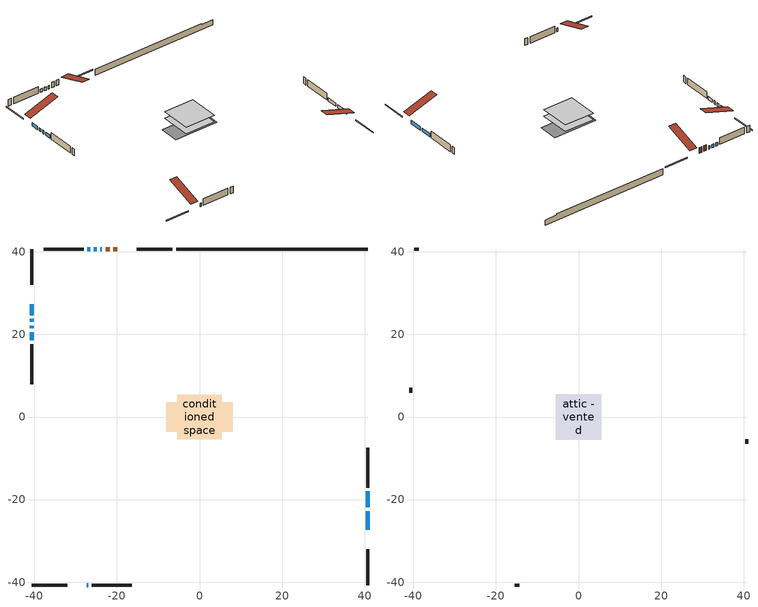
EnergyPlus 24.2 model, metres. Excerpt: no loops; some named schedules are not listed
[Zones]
conditioned space
 floor adiabatic (AdiabaticFloorConstruction): -5.45,-5.45 -5.45,5.45 5.45,5.45 5.45,-5.45 z0.61
 floor foundation (Slab1 construction): -8.05,-3.53 -8.05,3.53 8.05,3.53 8.05,-3.53 z-1.68
 wall outside (RimJoist1 construction): -6.57,40.69 -15.26,40.69 / -40.69,-40.69 -32,-40.69 / -40.69,40.69 -40.69,32 / 40.69,-40.69 40.69,-32 z0.61:0.91
 wall outside (AdiabaticWallConstruction 1): -19.94,40.69 -20.86,40.69 / -21.79,40.69 -22.71,40.69 z0.61:2.64
 wall outside (AdiabaticWallConstruction): -40.69,27.32 -40.69,24.7 / -40.69,23.78 -40.69,23.06 / -27.32,-40.69 -26.96,-40.69 / -23.64,40.69 -24,40.69 / -40.69,22.14 -40.69,21.44 / -40.69,20.52 -40.69,18.54 / 40.69,-27.32 40.69,-22.79 / 40.69,-21.86 40.69,-18.04 / -24.93,40.69 -25.58,40.69 / -26.51,40.69 -27.13,40.69 z0.61:1.83
 wall outside (Wall1 construction): -28.06,40.69 -37.71,40.69 / -26.04,-40.69 -16.39,-40.69 / -40.69,17.61 -40.69,7.96 / 40.69,-17.11 40.69,-7.46 z0.61:3.05
 wall foundation (FoundationWall1 construction): -5.64,40.69,-1.68 -5.64,40.69,0.61 36.06,40.69,0.61 36.06,40.69,0.24 40.69,40.69,0.24 40.69,40.69,-1.68
 window (WindowConstruction): -40.69,27.32 -40.69,24.7 z0.61:1.83
 window (WindowConstruction 7): -40.69,23.78 -40.69,23.06 z0.61:1.83
 window (WindowConstruction 8): -27.32,-40.69 -26.97,-40.69 z0.61:1.83
 window (WindowConstruction 9): -23.64,40.69 -24,40.69 z0.61:1.83
 window (WindowConstruction 1): -40.69,22.13 -40.69,21.44 z0.61:1.83
 window (WindowConstruction 2): -40.69,20.51 -40.69,18.54 z0.61:1.83
 window (WindowConstruction 3): 40.69,-27.32 40.69,-22.79 z0.61:1.83
 window (WindowConstruction 4): 40.69,-21.86 40.69,-18.04 z0.61:1.83
 window (WindowConstruction 5): -24.93,40.69 -25.58,40.69 z0.61:1.83
 window (WindowConstruction 6): -26.51,40.69 -27.13,40.69 z0.61:1.83
 door (Door): -19.94,40.69 -20.86,40.69 z0.61:2.64
 door (Door 1): -21.79,40.69 -22.71,40.69 z0.61:2.64
 ceiling adiabatic (AdiabaticFloorConstruction): 5.45,-5.45 5.45,5.45 -5.45,5.45 -5.45,-5.45 z0.61
attic - vented
 floor to conditioned space (Floor1 construction Reversed): -5.5,-5.5 -5.5,5.5 5.5,5.5 5.5,-5.5 z3.05
 wall outside (Wall2 construction): -38.64,40.69 -39.76,40.69 / -15.46,-40.69 -14.34,-40.69 / -40.69,7.03 -40.69,5.91 / 40.69,-6.53 40.69,-5.41 z0.61:3.05
 roof outside (Roof1 construction): -19.01,40.69,3.05 -19.01,29.98,6.62 -16.19,29.98,6.62 -16.19,40.69,3.05; -28.25,-40.69,3.05 -28.25,-29.98,6.62 -31.07,-29.98,6.62 -31.07,-40.69,3.05; -40.69,28.25,3.05 -29.98,28.25,6.62 -29.98,31.07,6.62 -40.69,31.07,3.05; 40.69,-28.25,3.05 29.98,-28.25,6.62 29.98,-31.07,6.62 40.69,-31.07,3.05
[Building]
Building 1: Terrain=Suburbs
[Site:Location]
Regina Intl AP_SK: Latitude {deg}=50.43; Longitude {deg}=-104.67; Time Zone {hr}=-6; Elevation {m}=578; Keep Site Location Information=Yes
[Site:GroundTemperature:Shallow]
-2.28208, -4.75844, -4.95676, -3.7816, 0.936024, 5.63167, 9.70254, 12.2813, 12.5004, 10.403, 6.43594, 1.88434
[Site:WaterMainsTemperature]
Calculation Method=Schedule; Temperature Schedule=mains temperature schedule
[Material] Roughness=Rough; Thermal Absorptance=0.9
Name | Thickness {m} | Conductivity {W/m-K} | Density {kg/m3} | Specific Heat {J/kg-K} | Solar Absorptance | Visible Absorptance
asphalt or fiberglass shingles | 0.00635 | 0.162714 | 1121.4 | 1465.45 | 0.84 | 0.84
ceiling loosefill ins | 0.254 | 0.0480833 | 16.02 | 1046.75 | 0.7 | 0.7
ceiling stud and cavity | 0.1397 | 0.100938 | 65.682 | 1177.47 | 0.7 | 0.7
concrete 4.0 in. | 0.1016 | 1.803125 | 2242.8 | 837.4 | 0.7 | 0.7
concrete 8.0 in. | 0.2032 | 1.803125 | 2242.8 | 837.4 | 0.7 | 0.7
door material | 0.04445 | 0.0451087 | 512.64 | 1214.23 | 0.7 | 0.7
door material 1 | 0.04445 | 0.188738 | 512.64 | 1214.23 | 0.7 | 0.7
exterior vertical ins | 0.0457286 | 0.029427 | 32.04 | 1214.23 | 0.7 | 0.7
floor covering | 0.0127 | 0.0433444 | 54.468 | 1339.84 | 0.6 | 0.6
floor rigid ins; wall rigid ins | 0.512978 | 0.029427 | 32.04 | 1214.23 | 0.7 | 0.7
floor stud and cavity | 0.1397 | 1.75129 | 37.0049 | 1207.88 | 0.7 | 0.7
furniture material conditioned space 1 | 0.1524 | 0.115458 | 640.8 | 1214.23 | 0.6 | 0.6
gypsum board | 0.0127 | 0.160291 | 801 | 837.4 | 0.6 | 0.6
gypsum board 1 | 0.0127 | 0.160291 | 801 | 837.4 | 0.7 | 0.7
osb sheathing 0.5 in. | 0.0127 | 0.115458 | 512.64 | 1214.23 | 0.7 | 0.7
osb sheathing 0.75 in. | 0.01905 | 0.115458 | 512.64 | 1214.23 | 0.7 | 0.7
osb sheathing 2.0 in. | 0.0508 | 0.115458 | 512.64 | 1214.23 | 0.7 | 0.7
rim joist stud and cavity | 0.0508 | 0.0309689 | 125.044 | 1163.47 | 0.6 | 0.6
wall stud and cavity | 0.1397 | 0.092254 | 139.0536 | 1170.24 | 0.7 | 0.7
wall stud and cavity 1 | 0.0889 | 6.1454 | 50.32683 | 1063.81 | 0.6 | 0.6
wall stud and cavity 2 | 0.0889 | 0.380278 | 52.3479 | 1209.89 | 0.7 | 0.7
wall stud and cavity 3 | 0.0889 | 0.391764 | 83.0341 | 1211.67 | 0.7 | 0.7
wood siding | 0.0254 | 0.102417 | 544.68 | 1172.36 | 0 | 0
wood siding 1 | 0.00254 | 0.102417 | 544.68 | 1172.36 | 0 | 0
wood siding 2; wood siding 3; wood siding 4 | 0.0254 | 0.102417 | 544.68 | 1172.36 | 0.7 | 0.7
[WindowMaterial:SimpleGlazingSystem]
Name | U-Factor {W/m2-K} | Solar Heat Gain Coefficient
WindowMaterial | 2.91792 | 0.67
WindowMaterial 1 | 1.91178 | 0.57
WindowMaterial 2 | 1.870901 | 0.61
WindowMaterial 3 | 1.84705 | 0.63
WindowMaterial 4 | 2.90486 | 0.68
WindowMaterial 5 | 2.95767 | 0.63
WindowMaterial 6 | 5.51504 | 0.71
WindowMaterial 7 | 2.99571 | 0.59
[Construction]
AdiabaticFloorConstruction: floor stud and cavity, floor rigid ins, osb sheathing 0.75 in., floor covering
AdiabaticWallConstruction: wood siding 3, wall rigid ins, wall stud and cavity 2, gypsum board
AdiabaticWallConstruction 1: wood siding 4, wall rigid ins, wall stud and cavity 2, gypsum board
Door: door material
Door 1: door material 1
Floor1 construction Reversed: gypsum board, ceiling stud and cavity, ceiling loosefill ins
FoundationWall1 construction: concrete 8.0 in., gypsum board 1
furniture construction conditioned space 1: furniture material conditioned space 1
PartitionWallConstruction: gypsum board, wall stud and cavity 3, gypsum board
RimJoist1 construction: wood siding 2, osb sheathing 2.0 in., rim joist stud and cavity
Roof1 construction: asphalt or fiberglass shingles
Slab1 construction: concrete 4.0 in.
Wall1 construction: wood siding, osb sheathing 0.5 in., wall stud and cavity, gypsum board
Wall2 construction: wood siding 1, wall stud and cavity 1
WindowConstruction: WindowMaterial
WindowConstruction 1: WindowMaterial 1
WindowConstruction 2: WindowMaterial 2
WindowConstruction 3: WindowMaterial 3
WindowConstruction 4: WindowMaterial 4
WindowConstruction 5: WindowMaterial 5
WindowConstruction 6: WindowMaterial 6
WindowConstruction 7; WindowConstruction 8; WindowConstruction 9: WindowMaterial 7
[Zone] Multiplier=1; Part of Total Floor Area=Yes
Name | Volume {m3}
attic - vented | 70.0368
conditioned space | 580.7
[Space]
Name | Zone | Volume {m3}
attic - vented 1 | attic - vented | 70.0368
conditioned space 1 | conditioned space | 580.7
[ZoneInfiltration:EffectiveLeakageArea]
infil attic - vented 1: Zone or Space=attic - vented 1; Schedule=Always On Discrete; Effective Air Leakage Area {cm2}=3816.95; Stack Coefficient=0.000417774; Wind Coefficient=1.38099e-05
[ZoneMixing]
whole house fan mix: Zone or Space=attic - vented; Schedule=Always On Continuous; Design Flow Rate Calculation Method=Flow/Zone; Design Flow Rate {m3/s}=0; Source Zone or Space=conditioned space
[SurfaceProperty:ExposedFoundationPerimeter]
Slab1: Exposed Perimeter Calculation Method=TotalExposedPerimeter; Total Exposed Perimeter {m}=46.33
[InternalMass] Zone or ZoneList=conditioned space; Space or SpaceList=conditioned space 1
Name | Construction | Surface Area {m2}
furniture mass conditioned space 1 | furniture construction conditioned space 1 | 92.924
partition wall mass | PartitionWallConstruction | 232.31
[Lights]
interior lighting: Zone or ZoneList or Space or SpaceList=conditioned space 1; Schedule=interior lighting schedule; Design Level Calculation Method=LightingLevel; Lighting Level {W}=343.2; Return Air Fraction=0; Fraction Radiant=0.6; Fraction Visible=0.2; Fraction Replaceable=1
[People]
occupants: Zone or ZoneList or Space or SpaceList=conditioned space 1; Number of People Schedule=occupants schedule; Number of People Calculation Method=People; Number of People=3; Fraction Radiant=0.314171; Sensible Heat Fraction=0.56303; Activity Level Schedule=occupants activity schedule; Carbon Dioxide Generation Rate {m3/s-W}=0; Enable ASHRAE 55 Comfort Warnings=No; Mean Radiant Temperature Calculation Type=EnclosureAveraged
[ElectricEquipment] Zone or ZoneList or Space or SpaceList=conditioned space 1; Design Level Calculation Method=EquipmentLevel
Name | Schedule | Design Level {W} | Fraction Latent | Fraction Radiant | Fraction Lost
clothes dryer | clothes dryer schedule | 140.772 | 0.015 | 0.081 | 0.85
clothes washer | clothes washer schedule | 32.1985 | 0.03 | 0.162 | 0.7
cooking range | cooking range schedule | 215.147 | 0.08 | 0.432 | 0.2
dishwasher | dishwasher schedule | 66.8632 | 0.3 | 0.18 | 0.4
fridge | fridge schedule | 72.9452 | 0 | 0.6 | 0
mech vent house fan | mech vent house fan schedule | 0 | 0 | 0 | 1
mech vent house fan cfis | mech vent house fan cfis schedule | 0 | 0 | 0 | 0
misc plug loads | misc plug loads schedule | 494.7 | 0.045 | 0.513 | 0.1
whole house fan | Always On Discrete | 0 | 0 | 0 | 1
[OtherEquipment] Zone or ZoneList or Space or SpaceList=conditioned space 1; Design Level Calculation Method=EquipmentLevel
Name | Fuel Type | Schedule | Design Level {W} | Fraction Latent | Fraction Radiant | Fraction Lost
clothes dryer 1 | Electricity | clothes dryer schedule | 0 | 0.015 | 0.081 | 0.85
cooking range 1 | Electricity | cooking range schedule | 0 | 0.08 | 0.432 | 0.2
general water use latent | None | general water use schedule | 62.594 | 1 | 0 | 0
general water use sensible | None | general water use schedule | -61.6891 | 0 | 0.6 | 0
mech vent house fan latent load | None | Always On Discrete | 0 | 1 | 0 | 0
mech vent house fan sensible load | None | Always On Discrete | 0 | 0 | 0 | 0
water heater energy adjustment1 | NaturalGas | Always On Discrete | 0.01 | 0 | 0 | 1
[ZoneInfiltration:DesignFlowRate] Zone or ZoneList or Space or SpaceList=conditioned space 1; Schedule=Always On Discrete; Design Flow Rate Calculation Method=Flow/Zone; Design Flow Rate {m3/s}=0
infil flow; natural vent flow; whole house fan flow
[AvailabilityManager:Scheduled]
furnace airloop Availability Manager: Schedule=Always On Discrete
[Foundation:Kiva]
Foundation Kiva 1: Initial Indoor Air Temperature {C}=21; Wall Height Above Grade {m}=0.609996; Wall Depth Below Slab {m}=0.2032; Custom Block Material Name 1=exterior vertical ins; Custom Block Depth 1 {m}=2.28999; Custom Block X Position 1 {m}=0.2159; Custom Block Z Position 1 {m}=0
[Foundation:Kiva:Settings]
Soil Conductivity {W/m-K}=0.849921; Soil Density {kg/m3}=1842.3; Soil Specific Heat {J/kg-K}=418.7; Ground Solar Absorptivity=0.9; Ground Thermal Absorptivity=0.9; Ground Surface Roughness {m}=0.03; Far-Field Width {m}=40; Deep-Ground Boundary Condition=ZeroFlux; Deep-Ground Depth {m}=40; Minimum Cell Dimension {m}=0.2; Maximum Cell Growth Coefficient=3; Simulation Timestep=Timestep
[Exterior:Lights]
exterior lighting: Schedule=exterior lighting schedule; Design Level {W}=75.6
[EnergyManagementSystem:GlobalVariable]
furnace_airloop_Fan_RTF
infil_program_Qfan
infil_program_Qinf
natural_vent_program_Qnv
natural_vent_program_Qwhf
[EnergyManagementSystem:Sensor]
Name | Output:Variable or Output:Meter Index Key | Output:Variable or Output:Meter
airflow_gain | infil flow | Infiltration Sensible Heat Gain Energy
airflow_gain_1 | natural vent flow | Infiltration Sensible Heat Gain Energy
airflow_gain_2 | whole house fan flow | Infiltration Sensible Heat Gain Energy
airflow_loss | infil flow | Infiltration Sensible Heat Loss Energy
airflow_loss_1 | natural vent flow | Infiltration Sensible Heat Loss Energy
airflow_loss_2 | whole house fan flow | Infiltration Sensible Heat Loss Energy
clg_load_cond |  | Cooling:EnergyTransfer:Zone:CONDITIONED SPACE
clg_sp_s; clg_sp_s_1 | cooling setpoint | Schedule Value
clothes_dryer_exhaust_0_sch_s | clothes dryer exhaust 0 schedule | Schedule Value
cool_season | cooling season schedule | Schedule Value
htg_load_cond |  | Heating:EnergyTransfer:Zone:CONDITIONED SPACE
htg_sp_s; htg_sp_s_1 | heating setpoint | Schedule Value
ig_ee_conv | clothes dryer | Electric Equipment Convective Heating Energy
ig_ee_conv_2 | cooking range | Electric Equipment Convective Heating Energy
ig_ee_conv_4 | fridge | Electric Equipment Convective Heating Energy
ig_ee_conv_5 | misc plug loads | Electric Equipment Convective Heating Energy
ig_ee_conv_6 | whole house fan | Electric Equipment Convective Heating Energy
ig_ee_rad | clothes dryer | Electric Equipment Radiant Heating Energy
ig_ee_rad_2 | cooking range | Electric Equipment Radiant Heating Energy
ig_ee_rad_4 | fridge | Electric Equipment Radiant Heating Energy
ig_ee_rad_5 | misc plug loads | Electric Equipment Radiant Heating Energy
ig_ee_rad_6 | whole house fan | Electric Equipment Radiant Heating Energy
ig_lgt_conv | interior lighting | Lights Convective Heating Energy
ig_lgt_rad | interior lighting | Lights Radiant Heating Energy
ig_lgt_vis | interior lighting | Lights Visible Radiation Heating Energy
ig_oe_conv | clothes dryer 1 | Other Equipment Convective Heating Energy
ig_oe_conv_1 | cooking range 1 | Other Equipment Convective Heating Energy
ig_oe_conv_2 | general water use latent | Other Equipment Convective Heating Energy
ig_oe_conv_3 | general water use sensible | Other Equipment Convective Heating Energy
ig_oe_conv_4 | water heater energy adjustment1 | Other Equipment Convective Heating Energy
ig_oe_rad | clothes dryer 1 | Other Equipment Radiant Heating Energy
ig_oe_rad_1 | cooking range 1 | Other Equipment Radiant Heating Energy
ig_oe_rad_2 | general water use latent | Other Equipment Radiant Heating Energy
ig_oe_rad_3 | general water use sensible | Other Equipment Radiant Heating Energy
ig_oe_rad_4 | water heater energy adjustment1 | Other Equipment Radiant Heating Energy
ig_ppl_conv | occupants | People Convective Heating Energy
ig_ppl_rad | occupants | People Radiant Heating Energy
im_conv | furniture mass conditioned space 1 | Surface Inside Face Convection Heat Gain Energy
im_conv_1 | partition wall mass | Surface Inside Face Convection Heat Gain Energy
im_ig | furniture mass conditioned space 1 | Surface Inside Face Internal Gains Radiation Heat Gain Energy
im_ig_1 | partition wall mass | Surface Inside Face Internal Gains Radiation Heat Gain Energy
im_lgt | furniture mass conditioned space 1 | Surface Inside Face Lights Radiation Heat Gain Energy
im_lgt_1 | partition wall mass | Surface Inside Face Lights Radiation Heat Gain Energy
im_sol | furniture mass conditioned space 1 | Surface Inside Face Solar Radiation Heat Gain Energy
im_sol_1 | partition wall mass | Surface Inside Face Solar Radiation Heat Gain Energy
im_surf | furniture mass conditioned space 1 | Surface Inside Face Net Surface Thermal Radiation Heat Gain Energy
im_surf_1 | partition wall mass | Surface Inside Face Net Surface Thermal Radiation Heat Gain Energy
mv_conv | mech vent house fan | Electric Equipment Convective Heating Energy
mv_conv_1 | mech vent house fan cfis | Electric Equipment Convective Heating Energy
mv_conv_2 | mech vent house fan latent load | Other Equipment Convective Heating Energy
mv_conv_3 | mech vent house fan sensible load | Other Equipment Convective Heating Energy
mv_rad | mech vent house fan | Electric Equipment Radiant Heating Energy
mv_rad_1 | mech vent house fan cfis | Electric Equipment Radiant Heating Energy
mv_rad_2 | mech vent house fan latent load | Other Equipment Radiant Heating Energy
mv_rad_3 | mech vent house fan sensible load | Other Equipment Radiant Heating Energy
natural_vent_s | natural vent schedule | Schedule Value
out_pb_s |  | Site Outdoor Air Barometric Pressure
out_wt_s |  | Site Outdoor Air Humidity Ratio
site_vw_s |  | Site Wind Speed
ss_back_out | Window1 | Surface Window Shortwave from Zone Back Out Window Heat Transfer Rate
ss_back_out_1 | Window10 | Surface Window Shortwave from Zone Back Out Window Heat Transfer Rate
ss_back_out_2 | Window12 | Surface Window Shortwave from Zone Back Out Window Heat Transfer Rate
ss_back_out_3 | Window13 | Surface Window Shortwave from Zone Back Out Window Heat Transfer Rate
ss_back_out_4 | Window3 | Surface Window Shortwave from Zone Back Out Window Heat Transfer Rate
ss_back_out_5 | Window4 | Surface Window Shortwave from Zone Back Out Window Heat Transfer Rate
ss_back_out_6 | Window5 | Surface Window Shortwave from Zone Back Out Window Heat Transfer Rate
ss_back_out_7 | Window6 | Surface Window Shortwave from Zone Back Out Window Heat Transfer Rate
ss_back_out_8 | Window8 | Surface Window Shortwave from Zone Back Out Window Heat Transfer Rate
ss_back_out_9 | Window9 | Surface Window Shortwave from Zone Back Out Window Heat Transfer Rate
ss_conv | Door1 | Surface Inside Face Convection Heat Gain Energy
ss_conv_1 | Door2 | Surface Inside Face Convection Heat Gain Energy
ss_conv_10 | Window8 | Surface Inside Face Convection Heat Gain Energy
ss_conv_11 | Window9 | Surface Inside Face Convection Heat Gain Energy
ss_conv_2 | Window1 | Surface Inside Face Convection Heat Gain Energy
ss_conv_3 | Window10 | Surface Inside Face Convection Heat Gain Energy
ss_conv_4 | Window12 | Surface Inside Face Convection Heat Gain Energy
ss_conv_5 | Window13 | Surface Inside Face Convection Heat Gain Energy
ss_conv_6 | Window3 | Surface Inside Face Convection Heat Gain Energy
ss_conv_7 | Window4 | Surface Inside Face Convection Heat Gain Energy
ss_conv_8 | Window5 | Surface Inside Face Convection Heat Gain Energy
ss_conv_9 | Window6 | Surface Inside Face Convection Heat Gain Energy
ss_ig | Door1 | Surface Inside Face Internal Gains Radiation Heat Gain Energy
ss_ig_1 | Door2 | Surface Inside Face Internal Gains Radiation Heat Gain Energy
ss_ig_10 | Window8 | Surface Inside Face Internal Gains Radiation Heat Gain Energy
ss_ig_11 | Window9 | Surface Inside Face Internal Gains Radiation Heat Gain Energy
ss_ig_2 | Window1 | Surface Inside Face Internal Gains Radiation Heat Gain Energy
ss_ig_3 | Window10 | Surface Inside Face Internal Gains Radiation Heat Gain Energy
ss_ig_4 | Window12 | Surface Inside Face Internal Gains Radiation Heat Gain Energy
ss_ig_5 | Window13 | Surface Inside Face Internal Gains Radiation Heat Gain Energy
ss_ig_6 | Window3 | Surface Inside Face Internal Gains Radiation Heat Gain Energy
ss_ig_7 | Window4 | Surface Inside Face Internal Gains Radiation Heat Gain Energy
ss_ig_8 | Window5 | Surface Inside Face Internal Gains Radiation Heat Gain Energy
ss_ig_9 | Window6 | Surface Inside Face Internal Gains Radiation Heat Gain Energy
ss_lgt | Door1 | Surface Inside Face Lights Radiation Heat Gain Energy
ss_lgt_1 | Door2 | Surface Inside Face Lights Radiation Heat Gain Energy
ss_sol | Door1 | Surface Inside Face Solar Radiation Heat Gain Energy
ss_sol_1 | Door2 | Surface Inside Face Solar Radiation Heat Gain Energy
ss_surf | Door1 | Surface Inside Face Net Surface Thermal Radiation Heat Gain Energy
ss_surf_1 | Door2 | Surface Inside Face Net Surface Thermal Radiation Heat Gain Energy
ss_surf_10 | Window8 | Surface Inside Face Net Surface Thermal Radiation Heat Gain Energy
ss_surf_11 | Window9 | Surface Inside Face Net Surface Thermal Radiation Heat Gain Energy
ss_surf_2 | Window1 | Surface Inside Face Net Surface Thermal Radiation Heat Gain Energy
ss_surf_3 | Window10 | Surface Inside Face Net Surface Thermal Radiation Heat Gain Energy
ss_surf_4 | Window12 | Surface Inside Face Net Surface Thermal Radiation Heat Gain Energy
ss_surf_5 | Window13 | Surface Inside Face Net Surface Thermal Radiation Heat Gain Energy
ss_surf_6 | Window3 | Surface Inside Face Net Surface Thermal Radiation Heat Gain Energy
ss_surf_7 | Window4 | Surface Inside Face Net Surface Thermal Radiation Heat Gain Energy
ss_surf_8 | Window5 | Surface Inside Face Net Surface Thermal Radiation Heat Gain Energy
ss_surf_9 | Window6 | Surface Inside Face Net Surface Thermal Radiation Heat Gain Energy
ss_trans_in | Window1 | Surface Window Transmitted Solar Radiation Rate
ss_trans_in_1 | Window10 | Surface Window Transmitted Solar Radiation Rate
ss_trans_in_2 | Window12 | Surface Window Transmitted Solar Radiation Rate
ss_trans_in_3 | Window13 | Surface Window Transmitted Solar Radiation Rate
ss_trans_in_4 | Window3 | Surface Window Transmitted Solar Radiation Rate
ss_trans_in_5 | Window4 | Surface Window Transmitted Solar Radiation Rate
ss_trans_in_6 | Window5 | Surface Window Transmitted Solar Radiation Rate
ss_trans_in_7 | Window6 | Surface Window Transmitted Solar Radiation Rate
ss_trans_in_8 | Window8 | Surface Window Transmitted Solar Radiation Rate
ss_trans_in_9 | Window9 | Surface Window Transmitted Solar Radiation Rate
ss_trans_out | Window1 | Surface Inside Face Initial Transmitted Diffuse Transmitted Out Window Solar Radiation Rate
ss_trans_out_1 | Window10 | Surface Inside Face Initial Transmitted Diffuse Transmitted Out Window Solar Radiation Rate
ss_trans_out_2 | Window12 | Surface Inside Face Initial Transmitted Diffuse Transmitted Out Window Solar Radiation Rate
ss_trans_out_3 | Window13 | Surface Inside Face Initial Transmitted Diffuse Transmitted Out Window Solar Radiation Rate
ss_trans_out_4 | Window3 | Surface Inside Face Initial Transmitted Diffuse Transmitted Out Window Solar Radiation Rate
ss_trans_out_5 | Window4 | Surface Inside Face Initial Transmitted Diffuse Transmitted Out Window Solar Radiation Rate
ss_trans_out_6 | Window5 | Surface Inside Face Initial Transmitted Diffuse Transmitted Out Window Solar Radiation Rate
ss_trans_out_7 | Window6 | Surface Inside Face Initial Transmitted Diffuse Transmitted Out Window Solar Radiation Rate
ss_trans_out_8 | Window8 | Surface Inside Face Initial Transmitted Diffuse Transmitted Out Window Solar Radiation Rate
ss_trans_out_9 | Window9 | Surface Inside Face Initial Transmitted Diffuse Transmitted Out Window Solar Radiation Rate
s_conv | Floor1 | Surface Inside Face Convection Heat Gain Energy
s_conv_1 | FoundationWall1 | Surface Inside Face Convection Heat Gain Energy
s_conv_10 | Wall1:180 | Surface Inside Face Convection Heat Gain Energy
s_conv_11 | Wall1:270 | Surface Inside Face Convection Heat Gain Energy
s_conv_12 | Wall1:90 | Surface Inside Face Convection Heat Gain Energy
s_conv_2 | inferred conditioned ceiling | Surface Inside Face Convection Heat Gain Energy
s_conv_3 | inferred conditioned floor | Surface Inside Face Convection Heat Gain Energy
s_conv_4 | RimJoist1:0 | Surface Inside Face Convection Heat Gain Energy
s_conv_5 | RimJoist1:180 | Surface Inside Face Convection Heat Gain Energy
s_conv_6 | RimJoist1:270 | Surface Inside Face Convection Heat Gain Energy
s_conv_7 | RimJoist1:90 | Surface Inside Face Convection Heat Gain Energy
s_conv_8 | Slab1 | Surface Inside Face Convection Heat Gain Energy
s_conv_9 | Wall1:0 | Surface Inside Face Convection Heat Gain Energy
s_ig | Floor1 | Surface Inside Face Internal Gains Radiation Heat Gain Energy
s_ig_1 | FoundationWall1 | Surface Inside Face Internal Gains Radiation Heat Gain Energy
s_ig_10 | Wall1:180 | Surface Inside Face Internal Gains Radiation Heat Gain Energy
s_ig_11 | Wall1:270 | Surface Inside Face Internal Gains Radiation Heat Gain Energy
s_ig_12 | Wall1:90 | Surface Inside Face Internal Gains Radiation Heat Gain Energy
s_ig_2 | inferred conditioned ceiling | Surface Inside Face Internal Gains Radiation Heat Gain Energy
s_ig_3 | inferred conditioned floor | Surface Inside Face Internal Gains Radiation Heat Gain Energy
s_ig_4 | RimJoist1:0 | Surface Inside Face Internal Gains Radiation Heat Gain Energy
s_ig_5 | RimJoist1:180 | Surface Inside Face Internal Gains Radiation Heat Gain Energy
s_ig_6 | RimJoist1:270 | Surface Inside Face Internal Gains Radiation Heat Gain Energy
s_ig_7 | RimJoist1:90 | Surface Inside Face Internal Gains Radiation Heat Gain Energy
s_ig_8 | Slab1 | Surface Inside Face Internal Gains Radiation Heat Gain Energy
s_ig_9 | Wall1:0 | Surface Inside Face Internal Gains Radiation Heat Gain Energy
s_lgt | Floor1 | Surface Inside Face Lights Radiation Heat Gain Energy
s_lgt_1 | FoundationWall1 | Surface Inside Face Lights Radiation Heat Gain Energy
s_lgt_10 | Wall1:180 | Surface Inside Face Lights Radiation Heat Gain Energy
s_lgt_11 | Wall1:270 | Surface Inside Face Lights Radiation Heat Gain Energy
s_lgt_12 | Wall1:90 | Surface Inside Face Lights Radiation Heat Gain Energy
s_lgt_2 | inferred conditioned ceiling | Surface Inside Face Lights Radiation Heat Gain Energy
s_lgt_3 | inferred conditioned floor | Surface Inside Face Lights Radiation Heat Gain Energy
s_lgt_4 | RimJoist1:0 | Surface Inside Face Lights Radiation Heat Gain Energy
s_lgt_5 | RimJoist1:180 | Surface Inside Face Lights Radiation Heat Gain Energy
s_lgt_6 | RimJoist1:270 | Surface Inside Face Lights Radiation Heat Gain Energy
s_lgt_7 | RimJoist1:90 | Surface Inside Face Lights Radiation Heat Gain Energy
s_lgt_8 | Slab1 | Surface Inside Face Lights Radiation Heat Gain Energy
s_lgt_9 | Wall1:0 | Surface Inside Face Lights Radiation Heat Gain Energy
s_sol | Floor1 | Surface Inside Face Solar Radiation Heat Gain Energy
s_sol_1 | FoundationWall1 | Surface Inside Face Solar Radiation Heat Gain Energy
s_sol_10 | Wall1:180 | Surface Inside Face Solar Radiation Heat Gain Energy
s_sol_11 | Wall1:270 | Surface Inside Face Solar Radiation Heat Gain Energy
s_sol_12 | Wall1:90 | Surface Inside Face Solar Radiation Heat Gain Energy
s_sol_2 | inferred conditioned ceiling | Surface Inside Face Solar Radiation Heat Gain Energy
s_sol_3 | inferred conditioned floor | Surface Inside Face Solar Radiation Heat Gain Energy
